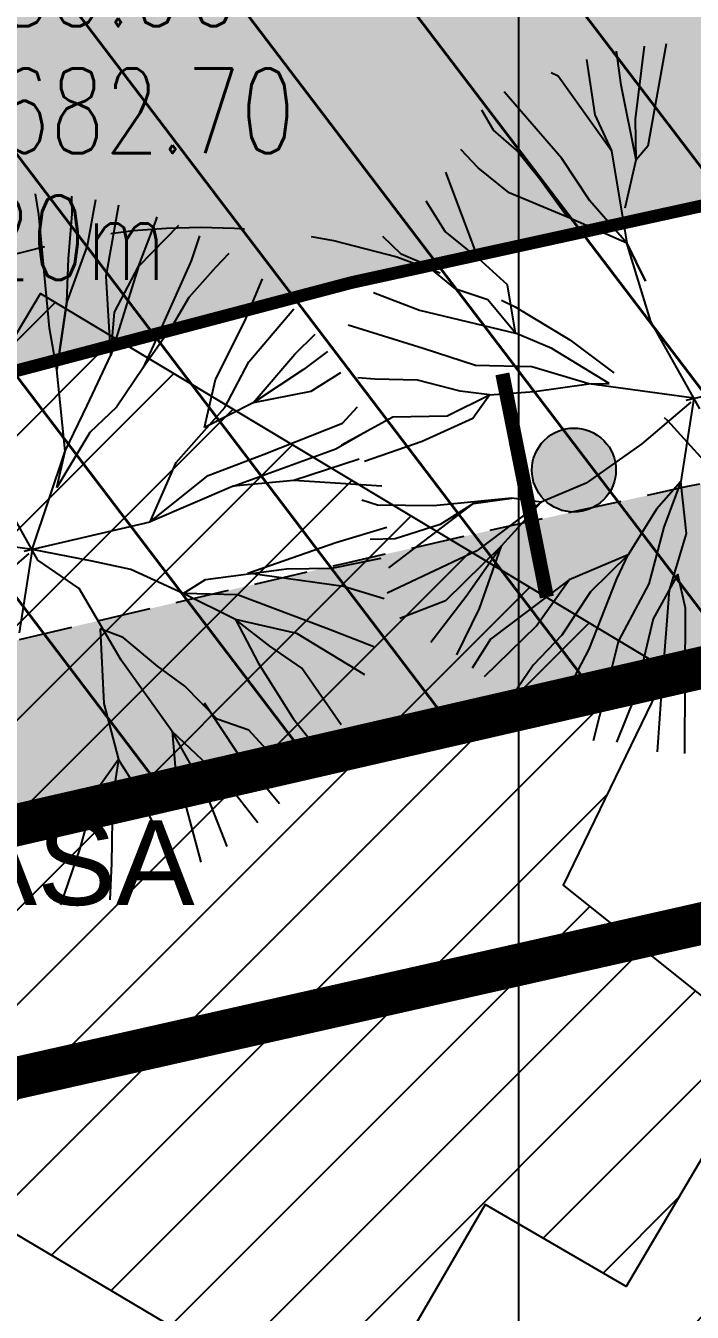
# Model space of a CAD drawing. Extents: x 352140 to 354978, y 6304672 to 6307963.
# Drawn here: x 352594.17 to 352602.05, y 6306001.84 to 6306017.05 of the extents above; entities that cross this region are included whole.
import ezdxf
from ezdxf import colors
from ezdxf.entities.mleader import LeaderData, LeaderLine
from ezdxf.math import Vec2, Vec3

# ---------------------------------------------------------------- set-up
doc = ezdxf.new("R2010")
doc.units = 0
for name, pattern in [('CENTER', [50.800000000000004, 31.75, -6.35, 6.35, -6.35]), ('CONTINUOS', [0]), ('DASHDOT', [1, 0.5, -0.25, 0, -0.25]), ('DASHDOTX2', [2, 1, -0.5, 0, -0.5]), ('DASHED', [19.049999999999997, 12.7, -6.35]), ('HIDDEN', [9.524999999999999, 6.35, -3.175])]:
    doc.linetypes.add(name, pattern=pattern)
doc.layers.get('0').update_dxf_attribs({"linetype": 'CONTINUOUS'})
for name, color, linetype in [('00-S2_ALL AREA APORTANTES', 150, 'CONTINUOUS'), ('00_Demarc_Señal Proyectada', 1, 'CONTINUOUS'), ('01_Dem Ext_Transl_niv.anillo', 130, 'CONTINUOUS'), ('02_Geo ext_Acotamiento', 7, 'CONTINUOUS'), ('02_Geo ext_Eje', 4, 'CONTINUOUS'), ('02_Geo ext_Geometria', 2, 'CONTINUOUS'), ('03_Pav ext_HCV', 34, 'CONTINUOUS'), ('03_Pav ext_Vereda HC', 42, 'CONTINUOUS'), ('03_Pav proy_Solera Tipo A', 1, 'CONTINUOUS'), ('03_S2_Pav ext_Borde vereda', 7, 'CONTINUOUS'), ('05_All ext_Txt', 4, 'CONTINUOUS'), ('1-coordenadas', 8, 'CONTINUOUS'), ('Paisajismo', 253, 'CONTINUOUS')]:
    doc.layers.add(name, color=color, linetype=linetype)
doc.layers.add('0_ASD_LINEA OFICIAL', color=253, linetype='DASHDOT', lineweight=20)
doc.layers.add('EJE PROYECTADO', color=7, linetype='DASHDOTX2', lineweight=15)
doc.styles.add('A', font='arial.ttf', dxfattribs={"height": 2})
doc.styles.add('ROMANS', font='romans.shx', dxfattribs={"width": 0.75})
doc.dimstyles.new('Principal', dxfattribs={"dimscale": 0, "dimtxt": 2, "dimasz": 2, "dimexe": 1, "dimexo": 1, "dimtad": 1, "dimrnd": 0.05, "dimzin": 1, "dimtxsty": 'ROMANS', "dimcen": 2.5, "dimclrt": 2, "dimaunit": 2, "dimadec": 0, "dimazin": 0, "dimtfac": 1, "dimtmove": 0, "dimatfit": 3, "dimfxl": 1, "dimfxlon": 1, "dimarcsym": 0})
pattern_1 = [(127.2451660467093, (0, 0), (-1.263734244477452, -0.9607975902004564), [])]
pattern_2 = [(0, (0, 0), (0.15875, 0.3175), [0, -0.3175])]

# ---------------------------------------------------------------- blocks, each defined once
blk = doc.blocks.new('COORDENADAS')
at = {"layer": '1-coordenadas'}
blk.add_line((420, -900.625), (420, -0.625), dxfattribs=at)
blk = doc.blocks.new('*U908')
h = blk.add_hatch(color=256)
edge = h.paths.add_edge_path()
edge.add_ellipse((0, 0), major_axis=(-0.4194812129581035, 0.4194812129581035), ratio=0.9999999968984781, start_angle=0, end_angle=360)
at = {"const_width": 0.2}
blk.add_lwpolyline([(-1.528137758868979, -0.7270930428057909), (1.68639813848722, -0.7232127214472257)], dxfattribs=at)
blk.add_ellipse((0, 0), major_axis=(-0.4194812129581035, 0.4194812129581035), ratio=0.9999999968984781, start_param=3.927291289987745, end_param=10.21047659716733)
blk = doc.blocks.new('*D959')
at = {"layer": '02_Geo ext_Geometria', "color": 0, "lineweight": -2, "transparency": 16777216}
blk.add_line((352576.1032733954, 6306008.626567073), (352574.4402151746, 6306014.447216901), dxfattribs=at)
at = {"layer": '02_Geo ext_Geometria', "color": 0, "transparency": 16777216}
blk.add_solid([(352574.6004690537, 6306014.493004148), (352574.2799612952, 6306014.401429654), (352574.1654916927, 6306015.408740176)], dxfattribs=at)
at = {"layer": '02_Geo ext_Geometria', "color": 2, "transparency": 16777216, "insert": (352576.2819173322, 6306011.305507319), "char_height": 1, "attachment_point": 5, "rotation": 285.94553616867836, "style": 'ROMANS'}
blk.add_mtext('R420,40', dxfattribs=at)
blk = doc.blocks.new('*U962')
at = {"layer": 'EJE PROYECTADO', "color": 7, "linetype": 'DASHDOT', "lineweight": 15, "ltscale": 4}
blk.add_arc((352689.6646691589, 6305611.165365543), 420.4197496926291, 101.3958787087447, 110.6328112002142, dxfattribs=at)
blk = doc.blocks.new('_Dot')
at = {"color": 0, "linetype": 'ByBlock', "lineweight": -2}
blk.add_line((-0.5, 0), (-1, 0), dxfattribs=at)
at = {"color": 0, "linetype": 'ByBlock', "const_width": 0.5}
blk.add_lwpolyline([(-0.25, 0, 1), (0.25, 0, 1)], format="xyb", close=True, dxfattribs=at)
blk = doc.blocks.new('*D1277')
at = {"layer": '02_Geo ext_Acotamiento', "color": 0, "lineweight": -2, "transparency": 16777216}
blk.add_line((352591.6604016098, 6306022.855526109), (352590.9554261424, 6306028.14806629), dxfattribs=at)
at = {"layer": '02_Geo ext_Acotamiento', "color": 0, "transparency": 16777216}
blk.add_solid([(352591.1206336395, 6306028.170072213), (352590.7902186451, 6306028.126060367), (352590.8233906034, 6306029.139311273)], dxfattribs=at)
at = {"layer": '02_Geo ext_Acotamiento', "color": 2, "transparency": 16777216, "insert": (352592.2737224791, 6306025.126027395), "char_height": 1, "attachment_point": 5, "rotation": 277.5872342015293, "style": 'ROMANS'}
blk.add_mtext('R70,00', dxfattribs=at)
blk = doc.blocks.new('*D1282')
at = {"layer": '02_Geo ext_Acotamiento', "color": 0, "lineweight": -2, "transparency": 16777216}
blk.add_line((352570.5879962451, 6306007.009202546), (352568.844169142, 6306012.80616676), dxfattribs=at)
at = {"layer": '02_Geo ext_Acotamiento', "color": 0, "transparency": 16777216}
blk.add_solid([(352569.0037709097, 6306012.854177732), (352568.6845673742, 6306012.758155787), (352568.556103308, 6306013.763777367)], dxfattribs=at)
at = {"layer": '02_Geo ext_Acotamiento', "color": 2, "transparency": 16777216, "insert": (352570.7293752383, 6306009.690367681), "char_height": 1, "attachment_point": 5, "rotation": 286.742195705533, "style": 'ROMANS'}
blk.add_mtext('R420,40', dxfattribs=at)
blk = doc.blocks.new('A$C27410629')
at = {"layer": '0_ASD_LINEA OFICIAL', "ltscale": 8}
blk.add_lwpolyline([(283.5421609954101, 1214.484549576147, 0.5, 0.5, 0.03211360147220694), (329.8150799274445, 1226.935406510711, 0.5, 0.5, 0.007917335729782708), (341.9242357289513, 1231.194686628496, 0.5, 0.5, -0.04034445951146756), (405.0949614570582, 1249.329495846422, 0.5, 0.5, 0), (406.0664454449125, 1249.524144371034, 0.5, 0.5, 0), (504.3873910620769, 1263.407003486325, 0, 0, 0)], format="xyseb", dxfattribs=at)
at = {"layer": '0_ASD_LINEA OFICIAL', "ltscale": 8, "const_width": 0.5}
blk.add_lwpolyline([(329.8150799274445, 1226.935406510711), (341.2203054375386, 1148.869108198814), (238.1945199317815, 1105.633967030124), (291.4898137451928, 983.2987389694845), (321.9777186070569, 995.4464620913477), (326.4540963422405, 996.5325645556804), (296.0294186443425, 1064.505402681856), (308.0461575237678, 1069.694526371228), (363.6111070365623, 1093.688839217029), (361.4307297416417, 1107.62619051947), (353.4385792691864, 1158.713491797669), (341.9099523256627, 1227.807339492449, -0.04661829073242114), (405.4636274408804, 1246.359219314099), (405.0949720598292, 1249.329410421774)], format="xyb", dxfattribs=at)
blk = doc.blocks.new('*D1445')
at = {"layer": '02_Geo ext_Acotamiento', "color": 0, "lineweight": -2, "transparency": 16777216}
blk.add_line((352572.3865090595, 6306010.23699731), (352570.7031370795, 6306016.051804774), dxfattribs=at)
at = {"layer": '02_Geo ext_Acotamiento', "color": 0, "transparency": 16777216}
blk.add_solid([(352570.8632301069, 6306016.098151298), (352570.5430440519, 6306016.005458249), (352570.4250579325, 6306017.012362938)], dxfattribs=at)
at = {"layer": '02_Geo ext_Acotamiento', "color": 2, "transparency": 16777216, "insert": (352572.5557978826, 6306012.916544995), "char_height": 1, "attachment_point": 5, "rotation": 286.14559560099923, "style": 'ROMANS'}
blk.add_mtext('R353,50', dxfattribs=at)
blk = doc.blocks.new('*D1446')
at = {"layer": '02_Geo ext_Acotamiento', "color": 0, "lineweight": -2, "transparency": 16777216}
blk.add_line((352571.789194189, 6306017.325821411), (352570.1212967744, 6306023.145086422), dxfattribs=at)
at = {"layer": '02_Geo ext_Acotamiento', "color": 0, "transparency": 16777216}
blk.add_solid([(352570.2815125268, 6306023.191006901), (352569.9610810217, 6306023.099165943), (352569.8457738976, 6306024.106380936)], dxfattribs=at)
at = {"layer": '02_Geo ext_Acotamiento', "color": 2, "transparency": 16777216, "insert": (352571.9656105724, 6306020.00490927), "char_height": 1, "attachment_point": 5, "rotation": 285.99317661795897, "style": 'ROMANS'}
blk.add_mtext('R377,95', dxfattribs=at)
blk = doc.blocks.new('1.0 - LO RECABARREN LOTEO PARQUE - VEGETACION PROPUESTA ETAPA MUNICIPAL')
at = {"layer": 'Paisajismo', "color": 251}
for p, q in [((352601.3797227996, 6306015.948866749), (352601.4883125061, 6306016.809797266)), ((352601.7443531525, 6306016.837684069), (352601.5265346151, 6306015.629631946)), ((352600.8011287891, 6306016.653946416), (352600.9011151896, 6306015.998327472)), ((352601.2112862527, 6306016.348195969), (352601.157271345, 6306016.749850228)), ((352600.465126285, 6306016.454860564), (352600.3842221309, 6306016.497056902)), ((352601.0960610717, 6306015.57442767), (352600.465126285, 6306016.454860564)), ((352601.3888392396, 6306015.466028243), (352601.2112862527, 6306016.348195969)), ((352600.5102517771, 6306015.483194155), (352599.8277063754, 6306016.272023694)), ((352599.7027965205, 6306015.815359395), (352599.5647746996, 6306016.053269019)), ((352600.9011151896, 6306015.998327472), (352601.0960610717, 6306015.57442767)), ((352601.3888392396, 6306015.466028243), (352601.3797227996, 6306015.948866749)), ((352599.9743028553, 6306015.579970083), (352599.7027965205, 6306015.815359395)), ((352599.5202232553, 6306015.370370907), (352599.3149958845, 6306015.587875534)), ((352600.2478244647, 6306015.237726755), (352599.9743028553, 6306015.579970083)), ((352601.0960610717, 6306015.57442767), (352601.2769211676, 6306014.48216575)), ((352601.5265346151, 6306015.629631946), (352601.3888392396, 6306015.466028243)), ((352600.8401930843, 6306014.981673373), (352600.5102517771, 6306015.483194155)), ((352601.2587408955, 6306014.900059035), (352601.3888392396, 6306015.466028243)), ((352599.5202504703, 6306014.303721895), (352599.1376877278, 6306015.318825064)), ((352599.8878091832, 6306015.075429047), (352599.5202232553, 6306015.370370907)), ((352600.5767592778, 6306014.789631465), (352600.2478244647, 6306015.237726755)), ((352594.3247634265, 6306014.819437753), (352594.2836705911, 6306015.062216355)), ((352594.7183111571, 6306014.829276893), (352594.7144071237, 6306015.036048246)), ((352594.9935976963, 6306014.995112122), (352594.8949177704, 6306014.447818886)), ((352599.1321801332, 6306014.618402026), (352598.9041888486, 6306014.976355698)), ((352600.5767592778, 6306014.789631465), (352599.8878091832, 6306015.075429047)), ((352601.2769211676, 6306014.48216575), (352600.8401930843, 6306014.981673373)), ((352594.4507381938, 6306013.473410588), (352594.3247634265, 6306014.819437753)), ((352594.6750056564, 6306014.293980468), (352594.7183111571, 6306014.829276893)), ((352595.1229090533, 6306014.089865214), (352595.2716417795, 6306014.934979237)), ((352595.7081002869, 6306014.741069889), (352595.724408172, 6306014.793292605)), ((352601.2769211676, 6306014.48216575), (352600.5767592778, 6306014.789631465)), ((352595.5046169391, 6306014.202749157), (352595.7081002869, 6306014.741069889)), ((352595.9764038306, 6306014.689618368), (352595.5046169391, 6306014.202749157)), ((352596.2264293831, 6306014.565889361), (352596.1251149139, 6306014.269791676)), ((352598.6087797848, 6306014.351615876), (352598.3911712302, 6306014.561297506)), ((352599.5202504703, 6306014.303721895), (352599.1321801332, 6306014.618402026)), ((352594.8949177704, 6306014.447818886), (352594.65789353, 6306013.78590392)), ((352596.5724063353, 6306014.359028612), (352596.4128039457, 6306014.193174322)), ((352598.9049641242, 6306014.223587647), (352598.6087797848, 6306014.351615876)), ((352601.4990692621, 6306014.032054227), (352601.2769211676, 6306014.48216575)), ((352601.2769211676, 6306014.48216575), (352601.4990692621, 6306014.032054227)), ((352601.5615416994, 6306013.552202557), (352601.2769211676, 6306014.48216575)), ((352594.65789353, 6306013.78590392), (352594.6750056564, 6306014.293980468)), ((352595.5046169391, 6306014.202749157), (352595.177232458, 6306013.154338679)), ((352595.2210423777, 6306013.662919305), (352595.5046169391, 6306014.202749157)), ((352596.1251149139, 6306014.269791676), (352595.6813151912, 6306013.275264999)), ((352596.4128039457, 6306014.193174322), (352596.09900312, 6306013.839838727)), ((352599.2575658765, 6306013.936284998), (352598.9049641242, 6306014.223587647)), ((352599.8681116776, 6306013.988282577), (352599.5202504703, 6306014.303721895)), ((352595.177232458, 6306013.154338679), (352595.1229090533, 6306014.089865214)), ((352596.762041554, 6306013.557300722), (352596.968360109, 6306014.060616068)), ((352598.2809640861, 6306013.897939624), (352598.8279746727, 6306013.686887668)), ((352599.6338413686, 6306013.809768964), (352599.2575658765, 6306013.936284998)), ((352599.9617651736, 6306013.415102155), (352599.8681116776, 6306013.988282577)), ((352594.5395407189, 6306012.981955758), (352594.65789353, 6306013.78590392)), ((352594.65789353, 6306013.78590392), (352594.5395407189, 6306012.981955758)), ((352596.09900312, 6306013.839838727), (352595.8919867821, 6306013.488519323)), ((352599.9617651736, 6306013.415102155), (352599.6338413686, 6306013.809768964)), ((352595.177232458, 6306013.154338679), (352595.2210423777, 6306013.662919305)), ((352596.8077396687, 6306013.078229025), (352597.3396657973, 6306013.703330173)), ((352598.8279746727, 6306013.686887668), (352599.9617651736, 6306013.415102155)), ((352594.5395407189, 6306012.981955758), (352594.4507381938, 6306013.473410588)), ((352595.8919867821, 6306013.488519323), (352595.5540100825, 6306013.001109879)), ((352596.4130683757, 6306012.866446168), (352596.762041554, 6306013.557300722)), ((352598.870233225, 6306013.23415031), (352597.9836978238, 6306013.511374875)), ((352602.1418398666, 6306012.520929968), (352601.5615416994, 6306013.552202557)), ((352595.6813151912, 6306013.275264999), (352595.5540100825, 6306013.001109879)), ((352597.3526806795, 6306013.165943591), (352597.5908524726, 6306013.403135217)), ((352599.9617651736, 6306013.415102155), (352599.9617651736, 6306013.415102155)), ((352600.3924405191, 6306013.236168746), (352599.9617651736, 6306013.415102155)), ((352594.894666679, 6306012.561080303), (352595.177232458, 6306013.154338679)), ((352596.8606941936, 6306012.593141599), (352597.3526806795, 6306013.165943591)), ((352597.7377152359, 6306013.197470983), (352597.4566236605, 6306012.986777208)), ((352599.4882886317, 6306013.032029488), (352598.870233225, 6306013.23415031)), ((352601.0679244616, 6306012.821338871), (352600.3924405191, 6306013.236168746)), ((352594.6377899701, 6306012.021751456), (352594.5395407189, 6306012.981955758)), ((352595.5540100825, 6306013.001109879), (352595.2422268164, 6306012.540917238)), ((352596.5241651665, 6306012.538396099), (352596.8077396687, 6306013.078229025)), ((352597.4566236605, 6306012.986777208), (352596.8606941936, 6306012.593141599)), ((352600.1562066367, 6306013.017918151), (352599.4882886317, 6306013.032029488)), ((352600.8276554602, 6306012.81680237), (352600.1562066367, 6306013.017918151)), ((352601.9796422292, 6306012.624762666), (352603.4685969154, 6306012.973560931)), ((352596.2829700211, 6306012.300477472), (352596.4130683757, 6306012.866446168)), ((352597.892083724, 6306012.948616892), (352597.5419814826, 6306012.726758233)), ((352598.3003365226, 6306012.87190748), (352598.0989076684, 6306012.888229353)), ((352598.8033390889, 6306012.861279084), (352598.3003365226, 6306012.87190748)), ((352599.308620394, 6306012.729940928), (352598.8033390889, 6306012.861279084)), ((352600.1884505214, 6306012.724563772), (352600.8276554602, 6306012.81680237)), ((352600.8276554602, 6306012.81680237), (352601.0679244616, 6306012.821338871)), ((352602.0713274515, 6306012.646240585), (352600.8276554602, 6306012.81680237)), ((352597.5419814826, 6306012.726758233), (352596.8606941936, 6306012.593141599)), ((352599.1523294916, 6306012.437762996), (352599.6550258073, 6306012.687766897)), ((352599.6550258073, 6306012.687766897), (352599.308620394, 6306012.729940928)), ((352599.4554322164, 6306012.410705612), (352599.6550258073, 6306012.687766897)), ((352599.6550258073, 6306012.687766897), (352600.1884505214, 6306012.724563772)), ((352594.6377899701, 6306012.021751456), (352594.894666679, 6306012.561080303)), ((352595.2422268164, 6306012.540917238), (352594.9274172084, 6306012.241010168)), ((352595.9489458055, 6306011.886164582), (352596.5241651665, 6306012.538396099)), ((352596.8606941936, 6306012.593141599), (352596.2829700211, 6306012.300477472)), ((352597.916420937, 6306012.350892896), (352598.094732927, 6306012.546504314)), ((352602.0335399483, 6306012.599058058), (352601.4552943064, 6306012.107109038)), ((352602.0713274515, 6306012.646240585), (352601.9177114024, 6306011.661534017)), ((352597.9036438643, 6306012.093498158), (352598.5116114124, 6306012.425665646)), ((352598.5116114124, 6306012.425665646), (352599.1523294916, 6306012.437762996)), ((352598.8572232641, 6306012.13777975), (352599.4554322164, 6306012.410705612)), ((352594.9274172084, 6306012.241010168), (352594.5390734914, 6306011.592307036)), ((352596.9885997646, 6306011.985967105), (352597.916420937, 6306012.350892896)), ((352597.8363648475, 6306012.048050333), (352598.2076711901, 6306012.261022707)), ((352598.1778352133, 6306011.903572765), (352598.8572232641, 6306012.13777975)), ((352601.4552943064, 6306012.107109038), (352600.7964553201, 6306011.640363663)), ((352594.2444326137, 6306010.858221701), (352594.6377899701, 6306012.021751456)), ((352594.5390734914, 6306011.592307036), (352594.6377899701, 6306012.021751456)), ((352596.3257256575, 6306011.732935824), (352596.9885997646, 6306011.985967105)), ((352596.6219099986, 6306011.604907596), (352597.8363648475, 6306012.048050333)), ((352598.1113668191, 6306011.926993093), (352597.3417082225, 6306011.671945623)), ((352594.3149450289, 6306010.732911085), (352593.7346468616, 6306011.764183674)), ((352595.6417020776, 6306011.185542048), (352595.9489458055, 6306011.886164582)), ((352595.6417020776, 6306011.185542048), (352596.3257256575, 6306011.732935824)), ((352596.6219099986, 6306011.604907596), (352595.6417020776, 6306011.185542048)), ((352597.3417082225, 6306011.671945623), (352596.6219099986, 6306011.604907596)), ((352597.3417082225, 6306011.671945623), (352596.6219099986, 6306011.604907596)), ((352598.3815885448, 6306011.605919152), (352597.3417082225, 6306011.671945623)), ((352600.7964553201, 6306011.640363663), (352600.2665590786, 6306011.416568452)), ((352601.9177114024, 6306011.661534017), (352601.6301017219, 6306011.335418259)), ((352601.9177114024, 6306011.661534017), (352601.714225768, 6306011.123216318)), ((352601.9177114024, 6306011.661534017), (352601.9177114024, 6306011.661534017)), ((352601.9827057017, 6306011.04811565), (352601.9177114024, 6306011.661534017)), ((352598.3284455645, 6306011.383154184), (352598.1463619318, 6306011.440092925)), ((352599.918496807, 6306011.463444283), (352598.992287253, 6306011.375563093)), ((352599.4656631489, 6306011.401446794), (352599.918496807, 6306011.463444283)), ((352599.918496807, 6306011.463444283), (352599.4656631489, 6306011.401446794)), ((352600.2665590786, 6306011.416568452), (352599.918496807, 6306011.463444283)), ((352598.992287253, 6306011.375563093), (352598.3284455645, 6306011.383154184)), ((352598.4631297081, 6306010.64105539), (352599.4656631489, 6306011.401446794)), ((352599.4656631489, 6306011.401446794), (352599.0697535519, 6306011.153459126)), ((352600.2665590786, 6306011.416568452), (352599.5029509333, 6306010.840949798)), ((352599.7956045135, 6306010.899922938), (352600.2665590786, 6306011.416568452)), ((352601.6301017219, 6306011.335418259), (352601.2931338029, 6306010.794580291)), ((352594.1527473914, 6306010.836743783), (352595.6417020776, 6306011.185542048)), ((352599.0697535519, 6306011.153459126), (352598.5388485314, 6306010.983092437)), ((352594.2444326137, 6306010.858221701), (352593.0007606224, 6306011.028783487)), ((352597.8371517529, 6306010.941165591), (352598.4403305021, 6306011.12194805)), ((352601.714225768, 6306011.123216318), (352601.5399599039, 6306010.451829853)), ((352601.7817420458, 6306010.376225105), (352601.9827057017, 6306011.04811565)), ((352594.2444326137, 6306010.858221701), (352594.0908165646, 6306009.873515134)), ((352594.956167468, 6306010.718295711), (352594.2444326137, 6306010.858221701)), ((352596.7981546786, 6306010.579415555), (352597.8371517529, 6306010.941165591)), ((352598.5388485314, 6306010.983092437), (352598.2451883981, 6306010.977547863)), ((352599.5029509333, 6306010.840949798), (352598.4441694584, 6306010.339930891)), ((352599.7956045135, 6306010.899922938), (352599.1341882156, 6306010.251216651)), ((352599.3795564516, 6306010.304144294), (352599.7956045135, 6306010.899922938)), ((352599.5381854945, 6306010.158217258), (352599.7956045135, 6306010.899922938)), ((352594.2066451106, 6306010.811039175), (352593.6283994686, 6306010.319090155)), ((352594.8020401296, 6306010.394697147), (352594.3149450289, 6306010.732911085)), ((352595.4120252389, 6306010.620007588), (352594.956167468, 6306010.718295711)), ((352597.7885241052, 6306010.638152764), (352598.3738290381, 6306010.756099004)), ((352601.2931338029, 6306010.794580291), (352600.5976673696, 6306010.500228002)), ((352601.2931338029, 6306010.794580291), (352600.8473638332, 6306010.358583179)), ((352601.1606045222, 6306010.510856777), (352601.2931338029, 6306010.794580291)), ((352596.0315938435, 6306010.337742443), (352595.4120252389, 6306010.620007588)), ((352596.2955342982, 6306010.503068594), (352597.2545927446, 6306010.628071646)), ((352597.9274476586, 6306010.419608216), (352596.7981546786, 6306010.579415555)), ((352597.2545927446, 6306010.628071646), (352597.7885241052, 6306010.638152764)), ((352601.8836211031, 6306010.5647591), (352601.5919235478, 6306010.035989848)), ((352601.9716375164, 6306010.163911985), (352601.8836211031, 6306010.5647591)), ((352595.2987186124, 6306009.548913775), (352594.8020401296, 6306010.394697147)), ((352596.0315938435, 6306010.337742443), (352596.2955342982, 6306010.503068594)), ((352598.4077328055, 6306010.273377967), (352597.9274476586, 6306010.419608216)), ((352600.5976673696, 6306010.500228002), (352599.6656520884, 6306009.798365586)), ((352600.2058253376, 6306009.949442893), (352600.5976673696, 6306010.500228002)), ((352600.8343948662, 6306009.679554196), (352601.1606045222, 6306010.510856777)), ((352601.5399599039, 6306010.451829853), (352601.1788183975, 6306009.776915002)), ((352601.6961397659, 6306009.252206806), (352601.7817420458, 6306010.376225105)), ((352596.6516690371, 6306010.028764617), (352596.0315938435, 6306010.337742443)), ((352596.6728163417, 6306010.323123995), (352596.0315938435, 6306010.337742443)), ((352597.7487493063, 6306009.915858044), (352596.6728163417, 6306010.323123995)), ((352599.1341882156, 6306010.251216651), (352598.5951545177, 6306010.039784723)), ((352598.9624996057, 6306009.761794173), (352599.3795564516, 6306010.304144294)), ((352600.8473638332, 6306010.358583179), (352600.5098915527, 6306009.844457936)), ((352599.2669727312, 6306009.609709227), (352599.5381854945, 6306010.158217258)), ((352601.9663361282, 6306008.443374003), (352601.9716375164, 6306010.163911985)), ((352595.0513881516, 6306009.918376938), (352595.0947286146, 6306009.0373088)), ((352595.3203702786, 6306009.81656043), (352595.0513881516, 6306009.918376938)), ((352597.3747664955, 6306009.865786316), (352596.6516690371, 6306010.028764617)), ((352596.6516690371, 6306010.028764617), (352596.9188115137, 6306009.515044655)), ((352597.0581686252, 6306009.715751208), (352596.6516690371, 6306010.028764617)), ((352599.5935894387, 6306009.354245444), (352600.2058253376, 6306009.949442893)), ((352601.5919235478, 6306010.035989848), (352601.3681382122, 6306009.105993897)), ((352595.7273764557, 6306009.476834339), (352595.3203702786, 6306009.81656043)), ((352598.1783387055, 6306009.375152743), (352597.3747664955, 6306009.865786316)), ((352598.2872641815, 6306009.70469511), (352597.7487493063, 6306009.915858044)), ((352599.6656520884, 6306009.798365586), (352599.4509556213, 6306009.452179109)), ((352600.5098915527, 6306009.844457936), (352600.1693929337, 6306009.490618262)), ((352601.1788183975, 6306009.776915002), (352600.8806536883, 6306008.595435756)), ((352597.436963811, 6306009.455665361), (352597.0581686252, 6306009.715751208)), ((352600.3879361765, 6306008.825855652), (352600.8343948662, 6306009.679554196)), ((352595.9021838712, 6306008.70514356), (352595.2987186124, 6306009.548913775)), ((352596.0522739206, 6306009.2424531), (352595.7273764557, 6306009.476834339)), ((352596.9188115137, 6306009.515044655), (352597.3334442725, 6306008.858733237)), ((352600.1693929337, 6306009.490618262), (352599.8576096658, 6306009.030425622)), ((352597.9020614524, 6306008.785334355), (352597.436963811, 6306009.455665361)), ((352596.4335932549, 6306008.848797524), (352596.0522739206, 6306009.2424531)), ((352601.6416175296, 6306008.464080848), (352601.6961397659, 6306009.252206806)), ((352595.0947286146, 6306009.0373088), (352595.2675184723, 6306008.372475068)), ((352596.6775798329, 6306008.443840964), (352596.2841912016, 6306009.04017684)), ((352601.3681382122, 6306009.105993897), (352601.1568604182, 6306008.578742531)), ((352597.3334442725, 6306008.858733237), (352597.6743613343, 6306008.427028651)), ((352596.5433031201, 6306008.099172886), (352595.9021838712, 6306008.70514356)), ((352595.9021838712, 6306008.70514356), (352595.9363575625, 6306008.288968178)), ((352596.2890492969, 6306008.017629525), (352595.9021838712, 6306008.70514356)), ((352596.8098665179, 6306008.722281449), (352596.4335932549, 6306008.848797524)), ((352597.1916880421, 6306008.301910032), (352596.8098665179, 6306008.722281449)), ((352597.1714927947, 6306007.849402566), (352596.6775798329, 6306008.443840964)), ((352595.2675184723, 6306008.372475068), (352594.9967452587, 6306007.989470755)), ((352595.2675184723, 6306008.372475068), (352595.196004206, 6306007.916818928)), ((352595.4162892601, 6306008.138269957), (352595.2675184723, 6306008.372475068)), ((352595.9363575625, 6306008.288968178), (352596.2415261861, 6306007.158663898)), ((352597.460493419, 6306008.150443356), (352597.1916880421, 6306008.301910032)), ((352595.7296379945, 6306007.520297303), (352595.4162892601, 6306008.138269957)), ((352596.9143077019, 6306007.623167164), (352596.5433031201, 6306008.099172886)), ((352594.9967452587, 6306007.989470755), (352594.8082317299, 6306007.321771377)), ((352596.5507536824, 6306007.343112342), (352596.2890492969, 6306008.017629525)), ((352595.196004206, 6306007.916818928), (352595.1839337519, 6306007.141599721)), ((352595.9401832957, 6306007.021136411), (352595.7296379945, 6306007.520297303)), ((352594.8082317299, 6306007.321771377), (352594.5795079542, 6306006.653312792)), ((352595.1839337519, 6306007.141599721), (352595.1653084259, 6306006.713667497))]:
    blk.add_line(p, q, dxfattribs=at)

msp = doc.modelspace()

# ---------------------------------------------------------------- hatches: boundary and pattern name
at = {"layer": '00-S2_ALL AREA APORTANTES', "linetype": 'DASHED', "lineweight": 40, "ltscale": 0.25}
h = msp.add_hatch(dxfattribs=at)
h.set_pattern_fill('ANSI31', color=150, scale=0.5, angle=82.24516604670926)
h.set_pattern_definition(pattern_1)
edge = h.paths.add_edge_path()
edge.add_line((352624.9754433884, 6306038.594756333), (352605.845947787, 6306035.893869592))
edge.add_arc((352689.8269849452, 6305610.553489763), 433.5519038303127, 101.1690651218483, 104.2167024981599)
edge.add_line((352583.3509807125, 6306030.827345526), (352575.2809993714, 6306028.709758877))
edge.add_line((352575.2809993714, 6306028.709758877), (352578.5187449334, 6306016.640279525))
edge.add_line((352578.5187449334, 6306016.640279525), (352586.390310395, 6306018.703305806))
edge.add_arc((352689.6646691556, 6305611.165365544), 420.4197496910607, 101.3958787083265, 104.2200035320607, ccw=False)
edge.add_line((352606.595264026, 6306023.296703666), (352607.9261549542, 6306023.563363702))
edge.add_line((352607.9261549542, 6306023.563363702), (352626.7231071456, 6306026.217482185))
edge.add_line((352626.7231071456, 6306026.217482185), (352624.9754433884, 6306038.594756333))
h = msp.add_hatch(dxfattribs=at)
h.set_pattern_fill('ANSI31', color=82, scale=0.5, angle=82.24516604670926)
h.set_pattern_definition(pattern_1)
edge = h.paths.add_edge_path()
edge.add_line((352626.7231071456, 6306026.217482185), (352607.9261549542, 6306023.563363702))
edge.add_line((352607.9261549542, 6306023.563363702), (352606.5952640259, 6306023.296703666))
edge.add_arc((352689.6646691558, 6305611.165365544), 420.4197496911295, 101.3958787083732, 104.2200035320991)
edge.add_line((352586.390310395, 6306018.703305806), (352578.5219978086, 6306016.628153646))
edge.add_line((352578.5219978086, 6306016.628153646), (352581.7592745436, 6306004.560421961))
edge.add_line((352581.7592745436, 6306004.560421961), (352589.4298462129, 6306006.578443802))
edge.add_arc((352689.6646691902, 6305611.165365393), 407.9197498453991, 101.39688232885038, 104.2245007914724, ccw=False)
edge.add_line((352609.0580949512, 6306011.041724414), (352610.0295789288, 6306011.236372937))
edge.add_line((352610.0295789288, 6306011.236372937), (352628.470763946, 6306013.840257307))
edge.add_line((352628.470763946, 6306013.840257307), (352626.7231071456, 6306026.217482185))
at = {"layer": '01_Dem Ext_Transl_niv.anillo', "linetype": 'HIDDEN', "ltscale": 0.25}
h = msp.add_hatch(dxfattribs=at)
h.set_pattern_fill('ANSI31', color=256, scale=0.25)
h.set_pattern_definition([(45, (0, 0), (-0.561266007566822, 0.5612660075668221), [])])
h.paths.add_polyline_path([(352594.344, 6306013.886), (352589.373, 6306005.539), (352598.027, 6306000.401000001), (352598.612, 6306001.406), (352599.6042417636, 6306003.110620466), (352601.27, 6306002.141), (352602.934, 6306004.959), (352600.524, 6306006.889), (352601.761, 6306009.433999999)])
at = {"layer": '03_Pav ext_HCV'}
h = msp.add_hatch(dxfattribs=at)
h.set_pattern_fill('SWAMP', color=256, scale=0.025, angle=-5.87842838446813e-10, style=0)
h.set_pattern_definition([(359.9999999994121, (0, 0), (0.3175000000056422, 0.5499261309017425), [0.079375, -0.555625]), (90, (0.0396875, -4.071855352894005e-13), (-0.3174999999943578, 0.5499261309082575), [0.0396875, -1.06016476181]), (90, (0.049609375, -5.089819191117507e-13), (-0.3174999999943578, 0.5499261309082575), [0.03175, -1.06810226181]), (90, (0.029765625, -3.053891514670504e-13), (-0.3174999999943578, 0.5499261309082575), [0.03175, -1.06810226181]), (59.99999999941215, (0.05953125000000001, -6.107783029341008e-13), (-0.3174999995629745, 0.5499261311573168), [0.0254, -0.6096]), (119.9999999994121, (0.01984375, -2.035927676447003e-13), (-0.6349999995686166, 2.555744082988348e-10), [0.0254, -0.6095999999999999])])
edge = h.paths.add_edge_path()
edge.add_arc((352695.6228278121, 6305975.85554616), 52.49999999651592, 90.15910991936789, 98.03670583891278, ccw=False)
edge.add_arc((352695.3284670433, 6306081.855137437), 53.49999999947075, 270.1591099180267, 278.1028961549432)
edge.add_line((352702.8693602514, 6306028.889252855), (352706.0136189333, 6306029.333188209))
edge.add_line((352706.0136189333, 6306029.333188209), (352705.9856154933, 6306029.531218028))
edge.add_line((352705.9856154933, 6306029.531218028), (352704.2032925461, 6306029.279573285))
edge.add_line((352704.2032925461, 6306029.279573285), (352703.2511160003, 6306036.012576957))
edge.add_line((352703.2511160003, 6306036.012576957), (352702.0188872132, 6306044.725878061))
edge.add_line((352702.0188872132, 6306044.725878061), (352703.8011654631, 6306044.977517299))
edge.add_line((352703.8011654631, 6306044.977517299), (352703.773204849, 6306045.175553165))
edge.add_line((352703.773204849, 6306045.175553165), (352700.3934077577, 6306044.698360805))
edge.add_arc((352708.7779693851, 6305985.792086722), 59.50000000028207, 98.10091267222913, 105.9121530044085)
edge.add_arc((352679.7166693964, 6306087.730503638), 46.50000000145129, 278.03645094313157, 285.91215300661685, ccw=False)
edge.add_line((352686.2175121692, 6306041.687164887), (352639.6351929855, 6306035.110011804))
edge.add_line((352639.6351929855, 6306035.110011804), (352606.2230754346, 6306030.392566704))
edge.add_arc((352596.4368605051, 6306099.705119715), 70.00000005380134, 271.48536212425654, 278.03645093934756, ccw=False)
edge.add_arc((352600.0018186228, 6305960.597349328), 69.1534494366037, 91.45045642228509, 104.4748563886432)
edge.add_line((352582.7165599253, 6306027.555690113), (352582.7637162774, 6306027.36655901))
edge.add_line((352582.7637162774, 6306027.36655901), (352584.5106173158, 6306027.800539543))
edge.add_line((352584.5106173158, 6306027.800539543), (352586.157412114, 6306021.195700438))
edge.add_line((352586.157412114, 6306021.195700438), (352586.7232885007, 6306021.335719549))
edge.add_line((352586.7232885007, 6306021.335719549), (352590.8544985201, 6306021.398619752))
edge.add_arc((352590.8663507516, 6306020.798736827), 0.6000000001080056, -63.22120006769461, 91.13187835353392, ccw=False)
edge.add_line((352591.1366790977, 6306020.263085274), (352587.502146802, 6306018.437976366))
edge.add_line((352587.502146802, 6306018.437976366), (352586.6893552667, 6306018.235521358))
edge.add_line((352586.6893552667, 6306018.235521358), (352588.3263039393, 6306011.670172343))
edge.add_line((352588.3263039393, 6306011.670172343), (352586.5827429757, 6306011.218601814))
edge.add_line((352586.5827429757, 6306011.218601814), (352586.6331052531, 6306011.025046549))
edge.add_arc((352655.5485133363, 6305772.515255022), 248.2664981939714, 98.86355153155222, 106.1162073025364, ccw=False)
edge.add_line((352617.2951473995, 6306017.816975603), (352641.5924359696, 6306021.247501212))
edge.add_line((352641.5924359696, 6306021.247501212), (352688.282935351, 6306027.839928221))
edge = h.paths.add_edge_path(flags=16)
edge.add_arc((352710.1973540727, 6305985.371992292), 53.11479439390379, 97.81937221579312, 105.0371406437207, ccw=False)
edge.add_line((352702.9710573276, 6306037.992919867), (352703.1129390418, 6306037.003681069))
edge.add_line((352703.1129390418, 6306037.003681069), (352703.112985636, 6306037.003351058))
edge.add_line((352703.112985636, 6306037.003351058), (352703.2550507675, 6306035.984753543))
edge.add_arc((352695.9715778618, 6306088.826736871), 53.34158021342433, 270.65045146726897, 277.8479116033116, ccw=False)
edge.add_arc((352696.5726847316, 6306036.088577505), 0.599999999917819, 105.0409264166529, 270.42413250202037, ccw=False)
at = {"layer": '03_Pav ext_Vereda HC'}
h = msp.add_hatch(dxfattribs=at)
h.set_pattern_fill('DOTS', color=256, scale=0.2, style=0)
h.set_pattern_definition(pattern_2)
edge = h.paths.add_edge_path()
edge.add_line((352703.4231398524, 6306047.650922799), (352703.7172836208, 6306045.571624896))
edge.add_line((352703.7172836208, 6306045.571624896), (352707.678001033, 6306046.130837192))
edge.add_line((352707.678001033, 6306046.130837192), (352706.7613178024, 6306052.61221841))
edge.add_line((352706.7613178024, 6306052.61221841), (352704.7789952164, 6306052.346499193))
edge.add_line((352704.7789952164, 6306052.346499193), (352705.1234542672, 6306049.910770163))
edge.add_line((352705.1234542672, 6306049.910770163), (352704.7974891174, 6306049.864802835))
edge.add_line((352704.7974891174, 6306049.864802835), (352605.845947787, 6306035.893869592))
edge.add_arc((352689.8269849572, 6305610.553489762), 433.5519038335603, 101.1690651233866, 102.6021311798104)
edge.add_line((352595.2348293417, 6306033.660541717), (352595.6981481941, 6306031.714750792))
edge.add_arc((352689.8269849693, 6305610.553489767), 431.551903831639, 101.17631749834288, 102.59846348413612, ccw=False)
edge.add_line((352606.1797675515, 6306033.921165339), (352703.4231398524, 6306047.650922799))
edge = h.paths.add_edge_path()
edge.add_arc((352405.9232446, 6306371.355446095), 378.50000000726, 289.44189965681994, 290.0475916589092, ccw=False)
edge.add_line((352531.9072759763, 6306014.43770509), (352532.5679948468, 6306012.549987328))
edge.add_arc((352405.9232446787, 6306371.35544612), 380.5000000049515, 289.4411039732285, 290.0493536249592)
edge.add_line((352536.3698511003, 6306013.914635807), (352535.6732577755, 6306015.789440849))
edge = h.paths.add_edge_path()
edge.add_line((352578.4074838122, 6306027.477461996), (352582.2739194857, 6306028.488174673))
edge.add_line((352582.2739194857, 6306028.488174673), (352582.2735466855, 6306028.489593998))
edge.add_arc((352695.6574150563, 6305586.721125475), 456.0869230611745, 103.5396469629236, 104.39476836692091, ccw=False)
edge.add_line((352588.8791843916, 6306030.132549373), (352588.4159086673, 6306032.078159176))
edge.add_arc((352689.8269848596, 6305610.553490033), 433.5519035480428, 103.5272370596859, 109.9019821663102)
edge.add_line((352542.2406797644, 6306018.21209183), (352542.9372858721, 6306016.337252383))
edge.add_arc((352690.6142637799, 6305608.175091193), 434.0562632094287, 104.98151822734289, 109.8906089499317, ccw=False)
h = msp.add_hatch(dxfattribs=at)
h.set_pattern_fill('DOTS', color=256, scale=0.2, style=0)
h.set_pattern_definition(pattern_2)
edge = h.paths.add_edge_path()
edge.add_line((352708.350524546, 6306025.119232051), (352708.6131484506, 6306025.156224338))
edge.add_line((352708.6131484506, 6306025.156224338), (352709.4927218606, 6306019.014929595))
edge.add_line((352709.4927218606, 6306019.014929595), (352711.4741742483, 6306019.286802134))
edge.add_line((352711.4741742483, 6306019.286802134), (352710.0305056714, 6306029.495230259))
edge.add_line((352710.0305056714, 6306029.495230259), (352706.0696310923, 6306028.937129316))
edge.add_line((352706.0696310923, 6306028.937129316), (352706.3637178175, 6306026.857591641))
edge.add_line((352706.3637178175, 6306026.857591641), (352622.7858116257, 6306015.057256527))
edge.add_line((352622.7858116257, 6306015.057256527), (352617.8349148842, 6306014.358241161))
edge.add_line((352617.8349148842, 6306014.358241161), (352609.6930310929, 6306013.208691459))
edge.add_line((352609.6930310929, 6306013.208691459), (352608.6640347624, 6306013.002519644))
edge.add_arc((352692.7099067825, 6305596.96117567), 424.4456484631147, 101.4208046291385, 104.3722850303219)
edge.add_line((352587.3534402294, 6306008.12309445), (352583.4868267102, 6306007.098818317))
edge.add_arc((352690.293514658, 6305609.325132148), 411.8635380785971, 105.0300391540091, 110.6289178628738)
edge.add_arc((352405.3193197821, 6306373.19770662), 403.4386051726804, 289.7481950342084, 290.285108327017, ccw=False)
edge.add_line((352541.6360073423, 6305993.486673285), (352542.2839023249, 6305991.59428968))
edge.add_arc((352405.3488428521, 6306373.115848734), 405.3515887915564, 289.7439899444065, 290.2860910811432)
edge.add_arc((352689.6646691976, 6305611.165365392), 407.9197498477678, 101.3968823298344, 110.63812504976039, ccw=False)
edge.add_line((352609.0580949512, 6306011.041724414), (352610.0295789288, 6306011.236372937))
edge.add_line((352610.0295789288, 6306011.236372937), (352708.350524546, 6306025.119232051))

# ---------------------------------------------------------------- linework, layer by layer
at = {"layer": '01_Dem Ext_Transl_niv.anillo', "ltscale": 0.25, "flags": 128}
for points in [[(352589.373, 6306005.539), (352594.344, 6306013.886), (352601.761, 6306009.433999999), (352600.524, 6306006.889), (352602.934, 6306004.959), (352601.27, 6306002.141), (352599.6042417636, 6306003.110620466), (352598.612, 6306001.406)], [(352589.373, 6306005.539), (352598.027, 6306000.401000001), (352598.612, 6306001.406)]]:
    msp.add_lwpolyline(points, dxfattribs=at)
at = {"layer": '01_Dem Ext_Transl_niv.anillo', "linetype": 'HIDDEN', "ltscale": 0.25}
msp.add_circle((352596.238053409, 6306006.862182926), 7.807549479881147, dxfattribs=at)
at = {"layer": '02_Geo ext_Eje', "linetype": 'CENTER', "ltscale": 0.1, "const_width": 0.3, "flags": 128}
msp.add_lwpolyline([(352349.7941651538, 6305360.986179136), (352333.730647102, 6305385.38433976), (352322.6458402493, 6305532.966928915), (352325.4724959098, 6305533.689154229), (352324.9782857499, 6305541.216464717, -0.0430730453013547), (352325.4043864983, 6305548.019489972), (352326.0198571174, 6305553.01487301, 0.05674665632110694), (352326.2788606426, 6305558.677124443, 0.05308272784427227), (352322.9614058803, 6305581.537460914, -0.01173297564317641), (352321.9004653953, 6305586.060311737, -0.03774260609729224), (352321.6830361507, 6305587.704308246), (352320.6277056487, 6305606.515025469), (352318.8943534349, 6305637.411035581), (352316.7892697772, 6305667.786964302, -0.01839968131736236), (352316.3436445606, 6305681.538049384, 0.0170041331631064), (352316.1500777049, 6305688.998236747), (352315.31378516, 6305703.522596605), (352312.6918374834, 6305750.37859157), (352311.4519553233, 6305772.385277696, 0.01375160255981204), (352309.3617608073, 6305797.274554484, 0.02907839639481551), (352300.4622046267, 6305849.298983713), (352297.6372102505, 6305860.812147494, -0.02489181545741437), (352297.1334991439, 6305863.248256867, 0.02800017550214639), (352289.5484196059, 6305887.688338341), (352284.4951609651, 6305902.165163189, -0.01403462392197003), (352274.89911931, 6305927.159126756, -0.04113116294258884), (352269.6940778159, 6305947.022319873, -0.02268268711599493), (352268.2665507096, 6305957.982474986, -0.3153492887079679), (352298.4095126963, 6306011.04666489, -0.06692451075014695), (352313.7795727407, 6306015.906107956, -0.1176268807226383), (352341.4717102872, 6306014.17659949, -0.04427558294686633), (352351.2156783136, 6306010.23293681), (352375.9867660315, 6305996.563964897, 0.01750675280627598), (352388.786832347, 6305990.07447422, -0.01158997276834812), (352405.9888539106, 6305981.141746201, 0.08945083964984361), (352438.5952116063, 6305970.960527497, 0.02074857105791634), (352449.544421333, 6305970.831563836, 0.0292650525021234), (352464.9223092185, 6305972.191836654, 0.01455169345075628), (352487.5069752938, 6305976.196742449, 0.03211360147220694), (352533.7798942258, 6305988.647599383, 0.007917335729782708), (352545.8890500274, 6305992.906879501, -0.04034445951146756), (352609.0597757554, 6306011.041688719), (352610.0312597433, 6306011.236337244), (352708.3522053605, 6306025.119196359)], format="xyb", dxfattribs=at)
at = {"layer": '03_Pav proy_Solera Tipo A', "linetype": 'CONTINUOS', "ltscale": 0.1}
msp.add_lwpolyline([(352503.1929585374, 6305984.909003809, 0.15, 0.15, 0.02854543149937148), (352546.5773184413, 6305998.503355424, 0.15, 0.15, -0.0262439477844458), (352582.7599509723, 6306010.020918329, 0.15, 0.15, -0.0003419660001356456), (352584.6533197112, 6306010.507817759, 0.15, 0.15, 0), (352586.6321153694, 6306011.02479974, 0.15, 0.15, 0), (352588.5247371563, 6306011.515144521, 0.15, 0.15, -0.03128125531367907), (352617.2951473995, 6306017.816975603, 0.15, 0.15, 0), (352641.5924359696, 6306021.247501212, 0.15, 0.15, 0), (352688.2830038829, 6306027.839937897, 0.15, 0.15, -0.03438570959312162), (352695.4770359222, 6306028.355343725, 0.15, 0.15, 0.03467519366516467), (352702.8693602514, 6306028.889252855, 0.15, 0.15, 0), (352706.0136189333, 6306029.333188209, 0, 0, 0)], format="xyseb", dxfattribs=at)
at = {"layer": '03_S2_Pav ext_Borde vereda', "linetype": 'DASHED', "ltscale": 0.05}
msp.add_lwpolyline([(352705.0334389835, 6306036.264221445), (352706.3637178175, 6306026.857591641), (352622.7858116257, 6306015.057256527), (352617.8349148842, 6306014.358241161), (352609.6930310929, 6306013.208691459), (352608.6640347622, 6306013.002519644, 0.01333250140649774), (352587.3580670737, 6306008.113207955), (352583.4884097746, 6306007.099271268)], format="xyb", dxfattribs=at)

# ---------------------------------------------------------------- block references
at = {"color": 252, "linetype": 'DASHED'}
msp.add_blockref('COORDENADAS', (352180, 6306200.625), dxfattribs=at)
at = {"layer": '00_Demarc_Señal Proyectada', "xscale": 0.8375902919963978, "yscale": 0.8375902919963978, "zscale": 0.8375902919963978, "rotation": 281.1879550683124}
msp.add_blockref('*U908', (352600.6527855913, 6306011.797076426), dxfattribs=at)
at = {"layer": '03_S2_Pav ext_Borde vereda', "linetype": 'Continuous'}
msp.add_blockref('A$C27410629', (352203.9623478023, 6304761.713605438), dxfattribs=at)
at = {"layer": 'EJE PROYECTADO', "color": 7, "linetype": 'DASHDOTX2', "lineweight": 15, "ltscale": 4}
msp.add_blockref('*U962', (0, 0), dxfattribs=at)
at = {"layer": 'Paisajismo'}
msp.add_blockref('1.0 - LO RECABARREN LOTEO PARQUE - VEGETACION PROPUESTA ETAPA MUNICIPAL', (0, 0), dxfattribs=at)

# ---------------------------------------------------------------- texts
at = {"layer": '01_Dem Ext_Transl_niv.anillo', "linetype": 'HIDDEN', "ltscale": 0.25, "style": 'A'}
msp.add_text('CASA', height=1, dxfattribs=at).set_placement((352592.3638572693, 6306006.652460639))

# ---------------------------------------------------------------- dimensions: what is measured, and where the dimension line sits
at = {"layer": '02_Geo ext_Acotamiento'}
for center, mpoint, override, picture, middle in [((352600.0658783327, 6305959.752162456), (352590.8233906034, 6306029.139311273), {"dimaunit": 0, "dimfxl": 0.22, "dimarcsym": 1}, '*D1277', (352591.3739316463, 6306025.006173707)), ((352673.9862456541, 6305660.762090027), (352569.8457738976, 6306024.106380936), {"dimfxl": 0.22}, '*D1446', (352571.0930069205, 6306019.754806659)), ((352668.7316218589, 6305677.435758141), (352570.4250579325, 6306017.012362938), {"dimfxl": 0.22}, '*D1445', (352571.683862644, 6306012.66412196)), ((352689.6646692031, 6305611.165365385), (352568.556103308, 6306013.763777367), {"dimaunit": 0, "dimfxl": 0.22, "dimarcsym": 1}, '*D1282', (352569.8601156098, 6306009.428879349))]:
    dim = msp.add_radius_dim(center=center, mpoint=mpoint, dimstyle='Principal', override=override, dxfattribs=at)
    dim.commit()
    dim.dimension.update_dxf_attribs({"geometry": picture, "text_midpoint": middle, "dimtype": 164})
at = {"layer": '02_Geo ext_Geometria'}
dim = msp.add_radius_dim(center=(352689.6646692033, 6305611.165365393), mpoint=(352574.1654916927, 6306015.408740176), dimstyle='Principal', override={"dimaunit": 0, "dimfxl": 0.22, "dimarcsym": 1}, dxfattribs=at)
dim.commit()
dim.dimension.update_dxf_attribs({"geometry": '*D959', "text_midpoint": (352575.4091060262, 6306011.056130349), "dimtype": 164})

# ---------------------------------------------------------------- leaders
at = {"layer": '05_All ext_Txt'}
ml = msp.add_multileader_mtext('Standard', dxfattribs=at)
ml.set_content('{\\C256;C.I. n°35\\PCA=683.90^JCRs=682.70^JH=1.20m}', color=2, style='ROMANS')
ml.set_leader_properties(color=7)
ml.set_arrow_properties(name='DOT')
ml.build(insert=Vec2(0, 0))
ml.multileader.update_dxf_attribs({"text_left_attachment_type": 6, "text_right_attachment_type": 6, "dogleg_length": 0.4164050059420628, "arrow_head_size": 0.5})
ctx = ml.context
ctx.base_point, ctx.char_height, ctx.arrow_head_size, ctx.landing_gap_size, ctx.plane_origin, ctx.plane_x_axis, ctx.plane_y_axis = Vec3(352591.0355985503, 6306018.345893281, -1.224361004252804e-07), 1, 0.5, 0.05000000250530529, Vec3(352607.6325316161, 6305943.451568069, 8.344854615897825e-09), Vec3(1, -2.775557561562891e-16, -5.041539005118686e-09), Vec3(2.631196363540177e-16, 1, -2.863435111305193e-09)
ctx.left_attachment, ctx.right_attachment = 6, 6
notes = []
notes.append((ctx, [(0, (1, 1, 0), (352589.995269404, 6306018.345893281, -1.171912404559627e-07), (1, -2.775557561562891e-16, -5.041539005118686e-09), 1.040329146316736, [(0, [(352578.2087392216, 6306013.094338771, -4.273149523647833e-08)], 0, [])])]))
ctx.mtext.insert, ctx.mtext.text_direction, ctx.mtext.width, ctx.mtext.line_spacing_factor, ctx.mtext.line_spacing_style, ctx.mtext.flow_direction, ctx.mtext.extrusion = Vec3(352591.0855985528, 6306019.545893281, -1.261242995217331e-07), Vec3(1, -2.775557561562891e-16, -5.041539005118686e-09), 6.728604887088298, 0.8999999999999998, 2, 5, Vec3(5.041539005118687e-09, 2.863435111305191e-09, 1)
for ctx, leaders in notes:
    for number, flags, end, landing, length, lines in leaders:
        leader = LeaderData()
        leader.index, (leader.has_last_leader_line, leader.has_dogleg_vector, leader.attachment_direction) = number, flags
        leader.last_leader_point, leader.dogleg_vector, leader.dogleg_length = Vec3(end), Vec3(landing), length
        for number, points, colour, breaks in lines:
            line = LeaderLine()
            line.index, line.vertices, line.color, line.breaks = number, Vec3.list(points), colors.encode_raw_color(colour), breaks
            leader.lines.append(line)
        ctx.leaders.append(leader)

doc.saveas('drawing.dxf')
